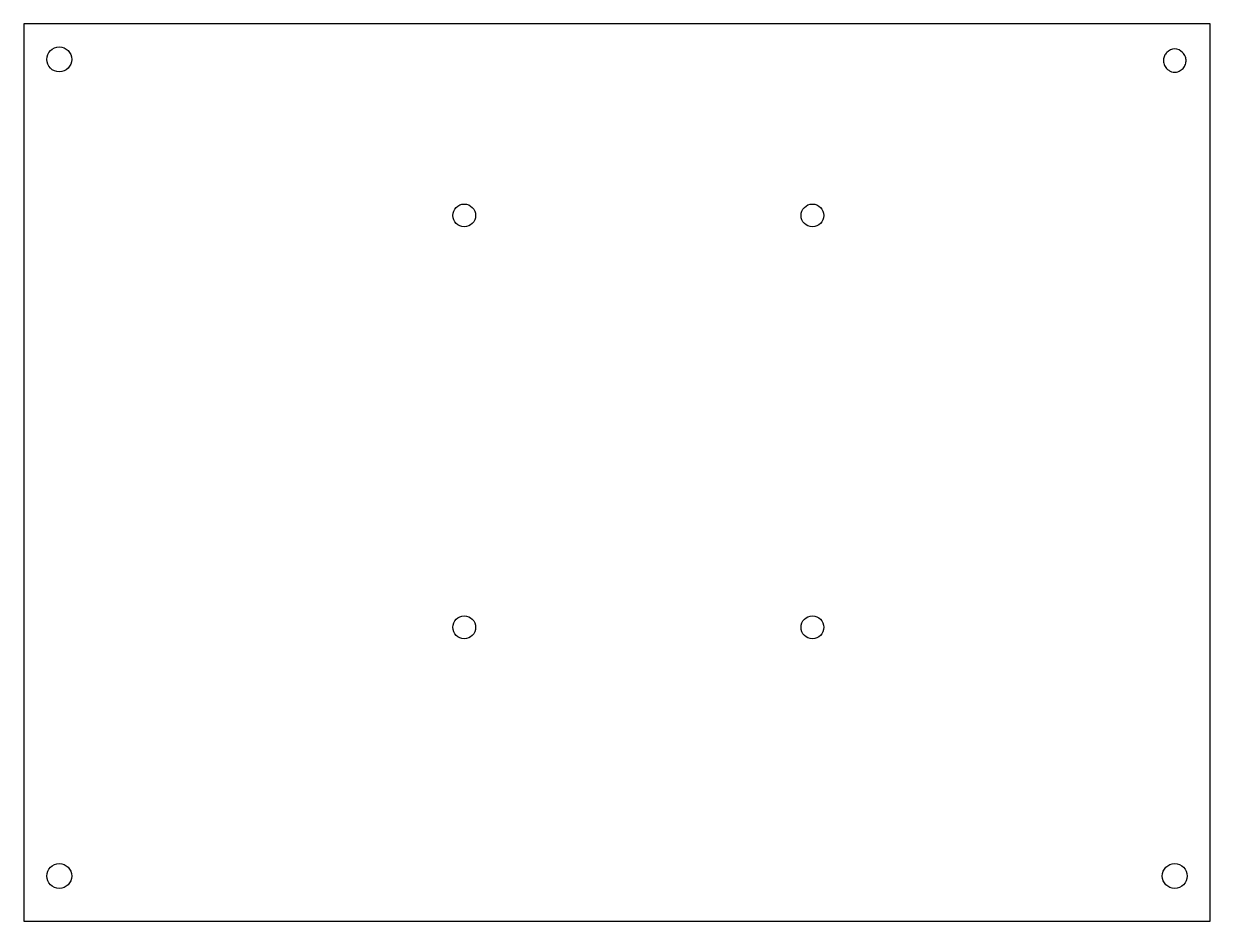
# Model space of a CAD drawing. Header units: millimetres. Extents: x -166 to 1, y 1 to 127.
import ezdxf

# ---------------------------------------------------------------- set-up
doc = ezdxf.new("R2010")
doc.units = ezdxf.units.MM
doc.layers.get('0').update_dxf_attribs({"linetype": 'CONTINUOUS'})

msp = doc.modelspace()

# ---------------------------------------------------------------- linework, layer by layer
msp.add_lwpolyline([(1, 0.61), (1, 127), (-166, 127), (-166, 0.61)], close=True)
for centre, radius in [((-161, 121.98), 1.75), ((-104, 100), 1.6), ((-55, 100), 1.6), ((-104, 42), 1.6), ((-55, 42), 1.6), ((-161, 6.98), 1.75), ((-4, 6.98), 1.75)]:
    msp.add_circle(centre, radius)
for radius, start, end in [(1.46, 40.8764, 139.1236), (1.8, 255.0844, 284.9156)]:
    msp.add_arc((-4, 121.98), radius, start, end)
for points, knots in [([(-5.11, 122.94), (-5.25, 122.81), (-5.36, 122.65), (-5.53, 122.3), (-5.58, 122.1), (-5.6, 121.69), (-5.57, 121.48), (-5.42, 121.07), (-5.31, 120.88), (-5.07, 120.61), (-4.96, 120.52), (-4.73, 120.36), (-4.6, 120.3), (-4.46, 120.25)], [0, 0, 0, 0, 0.0580721, 0.0580721, 0.1185906, 0.1185906, 0.1815543, 0.1815543, 0.2469622, 0.2469622, 0.2891081, 0.2891081, 0.3322055, 0.3322055, 0.3322055, 0.3322055]), ([(-3.54, 120.25), (-3.32, 120.32), (-3.12, 120.44), (-2.79, 120.75), (-2.66, 120.93), (-2.47, 121.32), (-2.42, 121.53), (-2.4, 121.94), (-2.43, 122.15), (-2.54, 122.46), (-2.59, 122.57), (-2.73, 122.77), (-2.8, 122.86), (-2.89, 122.94)], [0, 0, 0, 0, 0.0688144, 0.0688144, 0.1351768, 0.1351768, 0.1990863, 0.1990863, 0.2605418, 0.2605418, 0.2975726, 0.2975726, 0.3336575, 0.3336575, 0.3336575, 0.3336575])]:
    msp.add_open_spline(points, degree=3, knots=knots)

doc.saveas('drawing.dxf')
